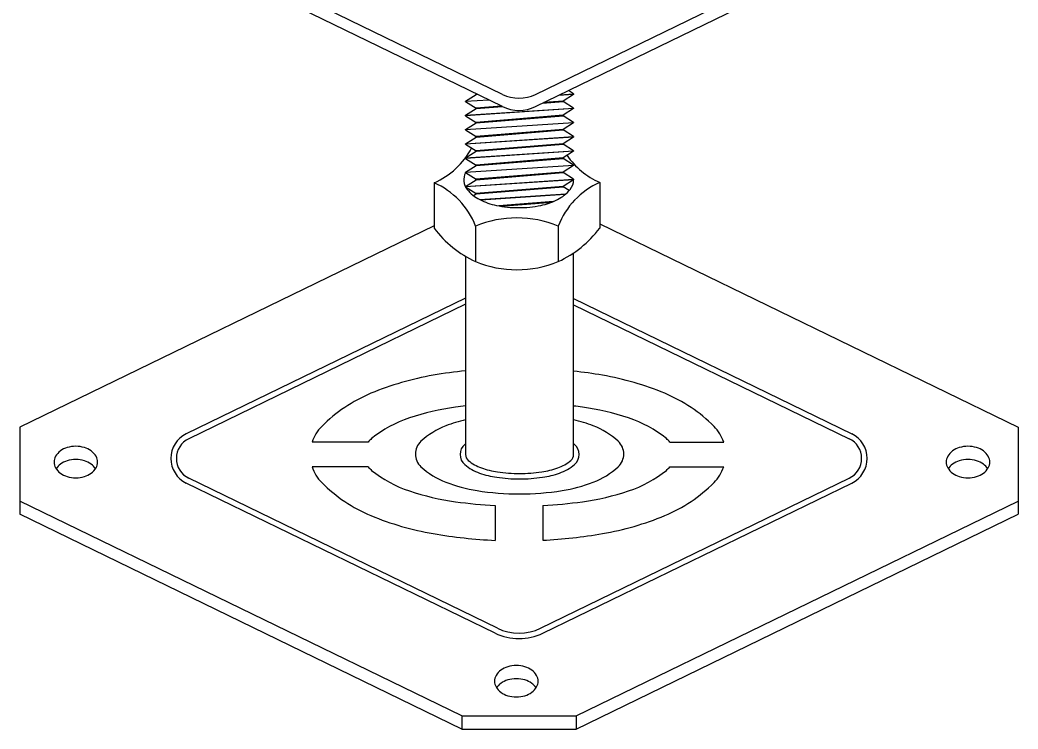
# Model space of a CAD drawing. Header units: millimetres. Extents: x 209 to 75467, y 6568 to 12199.
# Drawn here: x 62317.6 to 62608.7, y 9908.7 to 10115.6 of the extents above; entities that cross this region are included whole.
import ezdxf

# ---------------------------------------------------------------- set-up
doc = ezdxf.new("R2010")
doc.units = ezdxf.units.MM
doc.header["$MEASUREMENT"] = 0
doc.layers.add('LINE', color=3, linetype='CONTINUOUS')

msp = doc.modelspace()

# ---------------------------------------------------------------- linework, layer by layer
at = {"layer": 'LINE', "color": 8}
for p, q in [((62458.3644887746, 10093.89975151717), (62329.29085980386, 10156.66859669039)), ((62468.01698903211, 10093.89975151221), (62597.09061801278, 10156.66859652493)), ((62458.3644887746, 10090.33762494431), (62329.29085980386, 10153.10647011753)), ((62468.01698903211, 10090.33762493934), (62597.09061801278, 10153.10646995175)), ((62479.11422114167, 10094.03837372226), (62477.59629412834, 10094.99606618459)), ((62447.60659440327, 10091.96352098311), (62450.65571957144, 10093.88727895313)), ((62454.41046446096, 10092.26047736518), (62447.60659440327, 10091.81242621429)), ((62450.74031353866, 10094.04528140947), (62450.65571957144, 10094.03837372226)), ((62450.65571957144, 10093.88727895313), (62450.65571957144, 10094.03837372226)), ((62450.65571957144, 10093.88727895313), (62451.00634437737, 10093.91590991324)), ((62479.11422114167, 10093.88727895313), (62474.72140841528, 10093.59800170629)), ((62475.08077263429, 10093.77276147051), (62479.11422114167, 10094.03837372226)), ((62479.11422114167, 10093.88727895313), (62476.0650959732, 10091.96352098311)), ((62479.11422114167, 10094.03837372226), (62479.11422114167, 10093.88727895313)), ((62447.60659440327, 10091.81242621429), (62447.60659440327, 10091.96352098311)), ((62447.60659440327, 10091.81242621429), (62450.65571957144, 10089.88866824396)), ((62447.60659440327, 10087.81381550512), (62479.11422114167, 10089.88866824396)), ((62447.60659440327, 10087.81381550512), (62450.65571957144, 10089.73757347514)), ((62479.11422114167, 10089.73757347514), (62447.60659440327, 10087.66272073599)), ((62458.04665269796, 10090.49218946403), (62450.65571957144, 10089.88866824396)), ((62450.65571957144, 10089.73757347514), (62458.31268353637, 10090.3628179678)), ((62450.65571957144, 10089.73757347514), (62450.65571957144, 10089.88866824396)), ((62470.03756485849, 10091.32023627422), (62476.0650959732, 10091.81242621429)), ((62476.0650959732, 10091.96352098311), (62470.41096505865, 10091.501821773)), ((62476.0650959732, 10091.81242621429), (62476.0650959732, 10091.96352098311)), ((62479.11422114167, 10089.88866824396), (62476.0650959732, 10091.81242621429)), ((62479.11422114167, 10089.73757347514), (62476.0650959732, 10087.81381550512)), ((62479.11422114167, 10089.88866824396), (62479.11422114167, 10089.73757347514)), ((62447.60659440327, 10087.66272073599), (62447.60659440327, 10087.81381550512)), ((62447.60659440327, 10087.66272073599), (62450.65571957144, 10085.73896276597)), ((62476.0650959732, 10087.81381550512), (62450.65571957144, 10085.73896276597)), ((62450.65571957144, 10085.58786799684), (62476.0650959732, 10087.66272073599)), ((62476.0650959732, 10087.81381550512), (62476.0650959732, 10087.66272073599)), ((62479.11422114167, 10085.73896276597), (62476.0650959732, 10087.66272073599)), ((62447.60659440327, 10083.66411002682), (62479.11422114167, 10085.73896276597)), ((62447.60659440327, 10083.66411002682), (62450.65571957144, 10085.58786799684)), ((62479.11422114167, 10085.58786799684), (62447.60659440327, 10083.513015258)), ((62447.60659440327, 10083.513015258), (62447.60659440327, 10083.66411002682)), ((62447.60659440327, 10083.513015258), (62450.65571957144, 10081.58925728798)), ((62450.65571957144, 10085.58786799684), (62450.65571957144, 10085.73896276597)), ((62476.0650959732, 10083.66411002682), (62450.65571957144, 10081.58925728798)), ((62450.65571957144, 10081.43816251885), (62476.0650959732, 10083.513015258)), ((62479.11422114167, 10085.58786799684), (62476.0650959732, 10083.66411002682)), ((62476.0650959732, 10083.513015258), (62476.0650959732, 10083.66411002682)), ((62479.11422114167, 10081.58925728798), (62476.0650959732, 10083.513015258)), ((62479.11422114167, 10085.73896276597), (62479.11422114167, 10085.58786799684)), ((62447.60659440327, 10079.51440454883), (62479.11422114167, 10081.58925728798)), ((62447.60659440327, 10079.51440454883), (62450.65571957144, 10081.43816251885)), ((62479.11422114167, 10081.43816251885), (62447.60659440327, 10079.3633097797)), ((62450.65571957144, 10081.43816251885), (62450.65571957144, 10081.58925728798)), ((62479.11422114167, 10081.43816251885), (62476.0650959732, 10079.51440454883)), ((62479.11422114167, 10081.58925728798), (62479.11422114167, 10081.43816251885)), ((62447.60659440327, 10079.3633097797), (62447.60659440327, 10079.51440454883)), ((62447.60659440327, 10079.3633097797), (62450.65571957144, 10077.43955180968)), ((62447.60659440327, 10075.36469907053), (62479.11422114167, 10077.43955180968)), ((62476.0650959732, 10079.51440454883), (62450.65571957144, 10077.43955180968)), ((62450.65571957144, 10077.28845704055), (62476.0650959732, 10079.3633097797)), ((62450.65571957144, 10077.28845704055), (62450.65571957144, 10077.43955180968)), ((62476.0650959732, 10079.51440454883), (62476.0650959732, 10079.3633097797)), ((62479.11422114167, 10077.43955180968), (62476.0650959732, 10079.3633097797)), ((62479.11422114167, 10077.43955180968), (62479.11422114167, 10077.28845704055)), ((62447.60659440327, 10075.36469907053), (62450.65571957144, 10077.28845704055)), ((62479.11422114167, 10077.28845704055), (62447.60659440327, 10075.21360430171)), ((62447.60659440327, 10075.21360430171), (62447.60659440327, 10075.36469907053)), ((62447.60659440327, 10075.21360430171), (62450.65571957144, 10073.28984633169)), ((62476.0650959732, 10075.36469907053), (62450.65571957144, 10073.28984633169)), ((62450.65571957144, 10073.13875156256), (62476.0650959732, 10075.21360430171)), ((62479.11422114167, 10077.28845704055), (62476.0650959732, 10075.36469907053)), ((62476.0650959732, 10075.21360430171), (62476.0650959732, 10075.36469907053)), ((62479.11422114167, 10073.28984633169), (62476.0650959732, 10075.21360430171)), ((62447.60659440327, 10071.21499359254), (62479.11422114167, 10073.28984633169)), ((62447.60659440327, 10071.21499359254), (62450.65571957144, 10073.13875156256)), ((62479.11422114167, 10073.13875156256), (62447.60659440327, 10071.06389882341)), ((62450.65571957144, 10073.13875156256), (62450.65571957144, 10073.28984633169)), ((62479.11422114167, 10073.13875156256), (62476.0650959732, 10071.21499359254)), ((62479.11422114167, 10073.28984633169), (62479.11422114167, 10073.13875156256)), ((62447.60659440327, 10071.06389882341), (62447.60659440327, 10071.21499359254)), ((62447.60659440327, 10071.06389882341), (62450.65571957144, 10069.14014085338)), ((62447.60659440327, 10067.06528811423), (62479.11422114167, 10069.14014085338)), ((62447.60659440327, 10067.06528811423), (62450.65571957144, 10068.98904608426)), ((62479.11422114167, 10068.98904608426), (62447.60659440327, 10066.91419334542)), ((62476.0650959732, 10071.21499359254), (62450.65571957144, 10069.14014085338)), ((62450.65571957144, 10068.98904608426), (62476.0650959732, 10071.06389882341)), ((62450.65571957144, 10068.98904608426), (62450.65571957144, 10069.14014085338)), ((62479.11422114167, 10069.14014085338), (62476.0650959732, 10071.06389882341)), ((62479.11422114167, 10068.98904608426), (62476.0650959732, 10067.06528811423)), ((62479.11422114167, 10069.14014085338), (62479.11422114167, 10068.98904608426)), ((62438.43813419063, 10068.10700246213), (62438.43813419063, 10054.84030654797)), ((62447.60659440327, 10066.91419334542), (62447.60659440327, 10067.06528811423)), ((62447.60659440327, 10066.91419334542), (62450.65571957144, 10064.99043537539)), ((62476.0650959732, 10067.06528811423), (62450.65571957144, 10064.99043537539)), ((62450.65571957144, 10064.83934060627), (62476.0650959732, 10066.91419334542)), ((62476.0650959732, 10067.06528811423), (62476.0650959732, 10066.91419334542)), ((62477.8067851939, 10065.81532454385), (62476.0650959732, 10066.91419334542)), ((62486.72629905958, 10068.20771764547), (62486.72629905958, 10054.84030654797)), ((62449.90054645203, 10064.36288581124), (62450.65571957144, 10064.83934060627)), ((62450.65571957144, 10064.83934060627), (62450.65571957144, 10064.99043537539)), ((62451.77624868912, 10063.19016436475), (62476.82146982197, 10064.83945220572)), ((62476.63083213754, 10064.67580348799), (62452.04771378108, 10063.05694622285)), ((62473.28176682815, 10062.68830440584), (62457.27579394169, 10061.38130512511)), ((62457.8627050966, 10061.2781357438), (62472.82461135679, 10062.49987970528)), ((62438.43813419063, 10055.56237369142), (62317.64739205844, 9996.821518312392)), ((62450.51017540786, 10055.48487809008), (62450.51017540786, 10045.10195475463)), ((62474.65425784234, 10055.48487809008), (62474.65425784234, 10045.10195475463)), ((62486.72629905958, 10056.15422562094), (62608.73408576318, 9996.821518132336)), ((62447.60162531801, 10046.65105220476), (62447.60162531801, 9988.845221014257)), ((62479.12580061641, 9988.845221014257), (62479.12580061641, 10047.64916487429)), ((62447.60162531801, 10034.48587601899), (62366.16184100726, 9994.881494858175)), ((62479.12580061641, 10034.31764051399), (62560.21963681064, 9994.881494738345)), ((62447.60162531801, 10032.70741310579), (62366.86129754689, 9993.44317949861)), ((62479.12580061641, 10032.53917760017), (62559.52018026945, 9993.443179379401)), ((62317.64739205844, 9996.821518312392), (62317.64739205844, 9971.374911213788)), ((62608.73408577777, 9996.821518312392), (62608.73408577777, 9971.374911213788)), ((62419.18718690239, 9992.419542573887), (62402.8387933898, 9992.419542573887)), ((62507.19429130759, 9992.419542573887), (62522.88768104929, 9992.419542573887)), ((62419.18718690239, 9985.27108758551), (62402.8387933898, 9985.27108758551)), ((62507.19429130759, 9985.27108758551), (62522.88768104929, 9985.27108758551)), ((62456.89563023888, 9938.15272398094), (62366.86129754719, 9981.936656625194)), ((62469.48584796612, 9938.152723978457), (62559.52018026977, 9981.936656504742)), ((62456.19617369895, 9936.714408621376), (62366.16184100726, 9980.498341265627)), ((62470.18530450699, 9936.714408619513), (62560.21963681064, 9980.498341145487)), ((62446.47921288169, 9912.595534687734), (62317.64739205844, 9975.246787923572)), ((62456.27795442038, 9973.956757969096), (62456.27795442038, 9963.776881324931)), ((62470.1035237896, 9973.956757969096), (62470.1035237896, 9963.808093439351)), ((62479.90226497005, 9912.595534687734), (62608.73408576318, 9975.246787743516)), ((62446.47921288169, 9908.723657978262), (62317.64739205844, 9971.374911213788)), ((62479.90226497005, 9908.723657978262), (62608.73408576318, 9971.374911033732)), ((62446.47921288169, 9912.595534687734), (62479.90226497005, 9912.595534687734)), ((62446.47921288169, 9912.595534687734), (62446.47921288169, 9908.723657978262)), ((62479.90226497005, 9912.595534687734), (62479.90226497005, 9908.723657978262)), ((62446.47921288169, 9908.723657978262), (62479.90226497005, 9908.723657978262)), ((62446.47921288169, 9908.723657978262), (62479.90226497005, 9908.723657978262))]:
    msp.add_line(p, q, dxfattribs=at)
for points in [[(62447.62615387484, 10071.05155833643, 0.3129952569211914), (62448.02995886095, 10066.17057817603, 0.104324890221141), (62451.74211330619, 10063.20728215687, 0.06521826837347508), (62456.59292639513, 10061.51570435942, 0.05136570220060096), (62463.07091286809, 10060.84845120726, 0.05136570220058839), (62469.54889934107, 10061.51570435942, 0.06521826837344089), (62474.39971243001, 10063.20728215687, 0.1043248902211691), (62478.11186687525, 10066.17057817603, 0.1783979848862879), (62479.09163795567, 10068.97479787177, 0.1783979848862879)], [(62447.60162531801, 10013.25902763493, 0.01636310829390186), (62438.18862227257, 10011.95171599077, 0.05597912892229996), (62420.02087491627, 10006.67699794583, 0.0986689614489952), (62405.65606703579, 9997.03588232137, 0.1180642443829414), (62402.8387933898, 9992.419542573887, 0.1982857149061291)], [(62522.88768104929, 9992.419542573887, 0.1180642443829496), (62520.07040740301, 9997.03588232137, 0.09866896144899191), (62505.70559952252, 10006.67699794583, 0.05597912892229915), (62487.53785216653, 10011.95171599077, 0.01462944828610183), (62479.12580061641, 10013.1497490619, 0.04270696583516074)], [(62447.60162531801, 10003.00984517441, 0.005445777956092451), (62444.67656208233, 10002.63839625989, 0.04616947495852855), (62431.23265722829, 9999.498009038653, 0.08920364666016384), (62420.21662112325, 9993.484399085737, 0.06242443809197253), (62419.18718690269, 9992.419542573887)], [(62507.19429130729, 9992.419542573887, 0.06242443809194911), (62506.16485708673, 9993.484399085737, 0.08920364666015006), (62495.14882098169, 9999.498009038653, 0.04616947495853777), (62481.70491612733, 10002.63839625989, 0.004802461834159151), (62479.12580061641, 10002.96928619798, 0.004802461834159151)], [(62447.60162531801, 9998.966564683427, 0.03320031804596993), (62441.87315703493, 9997.198488186297, 0.09541040943707864), (62434.59241181675, 9992.67437476714, 0.2091101387817491), (62432.97147730459, 9988.968060390585)], [(62432.97147730459, 9988.968060390585, 0.20911013878172), (62434.59241181675, 9985.261746014032, 0.09541040943707645), (62441.87315703493, 9980.737632594566, 0.05215303593956983), (62450.95571843193, 9978.306534039972, 0.03935131154660659), (62463.36371296707, 9977.328477777413, 0.03935131154660031), (62475.77170750219, 9978.306534039972, 0.05215303593957572), (62484.85426889919, 9980.737632594566, 0.09541040943707622), (62492.13501411739, 9985.261746014032, 0.2091101387817585), (62493.75594862954, 9988.968060390585, 0.2091101387817773), (62492.13501411739, 9992.67437476714, 0.09541040943709482), (62484.85426889919, 9997.198488186297, 0.03320031804596631), (62479.12580061641, 9998.966564683427, 0.03320031804596631)], [(62447.60162531801, 9991.988369895329, 0.005571039709809649), (62447.36674502429, 9991.793435300573, 0.2201902307826374), (62446.00225340233, 9988.845221014257, 0.2201902307826638)], [(62446.00225340233, 9988.845221014257, 0.2201902307826638), (62447.36674502429, 9985.89700672825, 0.0916901035140192), (62451.68768219557, 9983.417259676566, 0.04841182416670246), (62456.68407132228, 9982.187231086687, 0.03617460268674789), (62463.36371296707, 9981.70333108914, 0.03617460268673591), (62470.04335461184, 9982.187231086687, 0.04841182416671147), (62475.03974373887, 9983.417259676566, 0.09169010351406266), (62479.36068090983, 9985.89700672825, 0.2201902307826231), (62480.72517253179, 9988.845221014257, 0.2201902307826251), (62479.36068090983, 9991.793435300573, 0.005571039709828943), (62479.12580061641, 9991.988369895329, 0.04841182416667998)], [(62339.69239119596, 9984.688204848702, 0.09114247332020971), (62338.43606320117, 9986.000727545654, 0.08389735412742451), (62336.45392422222, 9986.978052109043, 0.07279870778799215), (62333.93821638574, 9987.346284170197, 0.07279870778796839), (62331.42250854925, 9986.978052109043, 0.0838973541273873), (62329.44036957063, 9986.000727545654, 0.09114247332023306), (62328.18404157553, 9984.688204848702, 0.1309214251190802)], [(62447.60162531801, 9988.845221014257, 0.2201902307825723), (62448.40181421395, 9987.116277943858, 0.09169010351403759), (62452.2182339048, 9984.92606894504, 0.04841182416673071), (62456.91459133879, 9983.769903208933, 0.03617460268673093), (62463.36371296707, 9983.302703004823, 0.0361746026867289), (62469.81283459533, 9983.769903208933, 0.0484118241667215), (62474.50919202964, 9984.92606894504, 0.09169010351405853), (62478.32561172017, 9987.116277943858, 0.2201902307826663), (62479.12580061641, 9988.845221014257, 0.2201902307826601)], [(62599.88211401303, 9984.688204848702, 0.09114247332020971), (62598.62578601825, 9986.000727545654, 0.08389735412742451), (62596.64364703931, 9986.978052109043, 0.07279870778799215), (62594.12793920282, 9987.346284170197, 0.07279870778796839), (62591.61223136634, 9986.978052109043, 0.0838973541273873), (62589.63009238771, 9986.000727545654, 0.09114247332023306), (62588.37376439261, 9984.688204848702, 0.1309214251190802)], [(62402.8387933898, 9985.27108758551, 0.1180642443829457), (62405.65606703579, 9980.654747838338, 0.09866896144899942), (62420.02087491627, 9971.01363221357, 0.05597912892229283), (62438.18862227257, 9965.738914168624, 0.03135173882761113), (62456.27795442038, 9963.776881324931, 0.04270696583515791)], [(62419.18718690269, 9985.27108758551, 0.06242443809199207), (62420.21662112325, 9984.20623107397, 0.08920364666015101), (62431.23265722829, 9978.192621121056, 0.04616947495854483), (62444.67656208233, 9975.052233899816, 0.02153163379244279), (62456.27795442038, 9973.956757969096, 0.03431438563949321)], [(62470.1035237896, 9973.956757969096, 0.02153163379244278), (62481.70491612733, 9975.052233899816, 0.04616947495853283), (62495.14882098169, 9978.192621121056, 0.08920364666016384), (62506.16485708673, 9984.20623107397, 0.06242443809198882), (62507.19429130729, 9985.27108758551, 0.2270799446936125)], [(62470.1035237896, 9963.808093439351, 0.03022188849849783), (62487.53785216653, 9965.738914168624, 0.05597912892229457), (62505.70559952252, 9971.01363221357, 0.09866896144899673), (62520.07040740301, 9980.654747838338, 0.1180642443829607), (62522.88768104929, 9985.27108758551, 0.1982857149061347)], [(62468.16103712283, 9920.749083055987, 0.09114247332020971), (62466.90470912773, 9922.061605752939, 0.08389735412742451), (62464.92257014911, 9923.038930316328, 0.07279870778799215), (62462.40686231262, 9923.407162377483, 0.07279870778796839), (62459.89115447614, 9923.038930316328, 0.0838973541273873), (62457.90901549719, 9922.061605752939, 0.09114247332023306), (62456.6526875024, 9920.749083055987, 0.1309214251190802)]]:
    msp.add_lwpolyline(points, format="xyb", dxfattribs=at)
for points in [[(62327.57730041817, 9986.624143203593, 0.1309214251191147), (62328.02347486249, 9984.94937214584, 0.1065466789783756), (62329.44036957063, 9983.375682151749, 0.08389735412742341), (62331.42250854925, 9982.398357588361, 0.07279870778795364), (62333.93821638574, 9982.030125527204, 0.0727987077880173), (62336.45392422222, 9982.398357588361, 0.08389735412742445), (62338.43606320117, 9983.375682151749, 0.1065466789785854), (62339.852957909, 9984.94937214584, 0.1309214251191833), (62340.29913235332, 9986.624143203593, 0.130921425119039), (62339.852957909, 9988.298914261035, 0.1065466789784331), (62338.43606320117, 9989.872604255437, 0.08389735412742451), (62336.45392422222, 9990.849928818827, 0.07279870778799215), (62333.93821638574, 9991.218160879982, 0.07279870778796839), (62331.42250854925, 9990.849928818827, 0.0838973541273873), (62329.44036957063, 9989.872604255437, 0.1065466789784563), (62328.02347486249, 9988.298914261035, 0.1309214251190802)], [(62587.76702323525, 9986.624143203593, 0.1309214251191147), (62588.21319767956, 9984.94937214584, 0.1065466789783756), (62589.63009238771, 9983.375682151749, 0.08389735412742341), (62591.61223136634, 9982.398357588361, 0.07279870778795364), (62594.12793920282, 9982.030125527204, 0.0727987077880173), (62596.64364703931, 9982.398357588361, 0.08389735412742445), (62598.62578601825, 9983.375682151749, 0.1065466789785854), (62600.04268072608, 9984.94937214584, 0.1309214251191833), (62600.48885517039, 9986.624143203593, 0.130921425119039), (62600.04268072608, 9988.298914261035, 0.1065466789784331), (62598.62578601825, 9989.872604255437, 0.08389735412742451), (62596.64364703931, 9990.849928818827, 0.07279870778799215), (62594.12793920282, 9991.218160879982, 0.07279870778796839), (62591.61223136634, 9990.849928818827, 0.0838973541273873), (62589.63009238771, 9989.872604255437, 0.1065466789784563), (62588.21319767956, 9988.298914261035, 0.1309214251190802)], [(62456.04594634504, 9922.68502141088, 0.1309214251191147), (62456.49212078936, 9921.010250353127, 0.1065466789783756), (62457.90901549719, 9919.436560359036, 0.08389735412742341), (62459.89115447614, 9918.459235795646, 0.07279870778795364), (62462.40686231262, 9918.091003734491, 0.0727987077880173), (62464.92257014911, 9918.459235795646, 0.08389735412742445), (62466.90470912773, 9919.436560359036, 0.1065466789785854), (62468.32160383587, 9921.010250353127, 0.1309214251191833), (62468.76777828019, 9922.68502141088, 0.130921425119039), (62468.32160383587, 9924.359792468322, 0.1065466789784331), (62466.90470912773, 9925.933482462724, 0.08389735412742451), (62464.92257014911, 9926.910807026112, 0.07279870778799215), (62462.40686231262, 9927.279039087267, 0.07279870778796839), (62459.89115447614, 9926.910807026112, 0.0838973541273873), (62457.90901549719, 9925.933482462724, 0.1065466789784563), (62456.49212078936, 9924.359792468322, 0.1309214251190802)]]:
    msp.add_lwpolyline(points, format="xyb", close=True, dxfattribs=at)
for centre, radius, start, end in [((62463.19073890832, 10103.82412749361), 11.03566621803499, 244.0662233501529, 295.9337765900557), ((62463.19073890832, 10100.26200092075), 11.03566621803499, 244.0662233501529, 295.9337765900557), ((62429.31291388192, 10088.91856550381), 22.72423380271272, 293.675949826517, 331.9914459699084), ((62496.04159730021, 10089.13520603397), 22.90708518276854, 214.7179230247847, 246.0050724366801), ((62429.31291388192, 10047.29543942045), 22.72423380271272, 21.12374928476778, 66.32405017348309), ((62496.04159730021, 10047.28022925698), 22.90708518276854, 113.994927563318, 159.0120995106721), ((62462.5822166251, 10026.06061367802), 31.80442603370971, 67.69288138493586, 112.3071186150641), ((62464.37766412429, 10074.64429814821), 32.63521558829296, 217.3605624618965, 244.8541424509441), ((62460.78676912561, 10074.64429814821), 32.63521558827955, 295.1458575490558, 322.6394375381035), ((62462.5822166251, 10074.52621916669), 31.80442603370971, 247.6928813849341, 292.3071186150642), ((62369.65912370912, 9987.689918061902), 7.996859578286227, 115.9337766201834, 244.0662233798166), ((62369.65912370912, 9987.689918061902), 6.397487662628982, 115.9337766201834, 244.0662233798166), ((62556.72235410847, 9987.689917942072), 6.397487662628982, 295.9337766201833, 64.0662233798166), ((62556.72235410847, 9987.689917942072), 7.996859578286227, 295.9337766201833, 64.0662233798166), ((62463.19073910483, 9951.09756221299), 14.39434724091521, 244.0662233677602, 295.933776602101), ((62463.19073910483, 9951.09756221299), 15.99371915657245, 244.0662233677602, 295.933776602101)]:
    msp.add_arc(centre, radius, start, end, dxfattribs=at)

doc.saveas('drawing.dxf')
